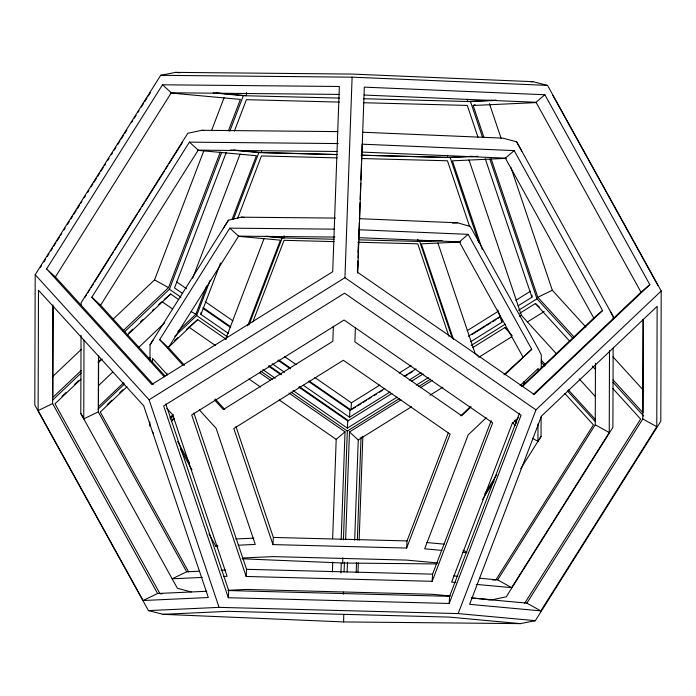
<?xml version="1.0" encoding="UTF-8"?>
<svg xmlns="http://www.w3.org/2000/svg" width="696" height="696" viewBox="0 0 696 696"><rect width="100%" height="100%" fill="white"/><g stroke="black" fill="none" stroke-linecap="round" stroke-linejoin="round"><path stroke-width="1.04" d="M35.2 274.694L34.8 405.002L148.431 610.601L163.029 614.316L343.58 621.919L520.417 623.625L535.328 620.675L660.8 421.306L661.2 290.998L547.569 85.399L532.971 81.684L352.42 74.081L175.583 72.375L160.672 75.325L35.2 274.694L149.083 399.765L219.066 607.364L458.177 613.594L535.328 620.675L533.162 620.658M38.115 410.596L38.48 290.223L143.68 405.759L208.321 597.525L143.08 600.518L38.115 410.596L52.626 403.584L52.931 304.9M53.122 306.327L52.844 397.416L81.18 370.533M191.183 591.957L177.384 588.259L80.797 413.502L81.041 335.315M81.127 304.909L81.136 302.743L187.79 133.267L201.901 130.3L337.769 131.605M98.458 355.778L98.284 411.858L83.764 418.87L84.007 340.153M98.623 355.978L98.467 406.664L123.61 382.809M149.797 426.248L149.805 421.898M149.997 361.094L150.04 344.798L228.462 220.197L241.364 217.178L335.42 218.083M152.459 362.773L152.476 358.423L167.11 374.491M166.918 375.327L166.918 373.152M524.114 384.627L524.123 381.365M524.236 384.157L524.245 381.982M532.353 438.219L537.947 441.316L538.008 423.925M538.165 371.725L538.173 368.462L520.077 385.636M520.704 468.73L541.044 436.435L541.105 416.887M541.253 368.019L541.297 354.995L538.835 349.957L470.27 226.487L457.672 222.816L359.214 218.666M479.431 578.211L497.649 579.89L595.254 424.795L595.445 363.329M595.593 368.923L595.611 364.608M476.273 584.396L511.638 587.642L609.244 432.555L609.496 350.601M613.141 348.087L612.898 427.353L506.244 596.829L492.142 599.795L471.775 597.925M613.228 318.768L613.237 316.593L516.649 141.836L502.851 138.13L362.755 132.24M471.81 598.064L526.872 603.119L642.782 418.949L643.087 319.186M643.287 319.525L643 412.789L613.054 379.894M656.772 426.709L657.137 306.336L541.462 416.112L469.6 604.337L540.862 610.879L656.772 426.709L642.782 418.949M246.497 92.533L246.41 95.674L216.178 92.89M337.168 154.529L261.47 152.563L261.522 150.466M284.107 235.796L284.055 237.893L266.803 236.309M242.069 558.784L342.693 563.02L342.832 557.792M343.337 594.175L343.389 592.078M343.58 621.919L343.772 614.594M417.8 239.276L417.739 241.373L438.019 240.442M362.042 155.182L447.467 157.4L447.528 155.312M467.338 99.328L467.286 101.425L496.17 100.102M333.367 326.198L332.827 341.292L223.32 409.544L214.542 399.895M332.644 538.547L336.194 439.376L345.025 431.833L288.953 393.049M332.392 571.825L332.74 562.081M149.083 399.765L344.938 277.687L352.106 77.169L547.569 85.399M341.171 539.635L345.025 431.833M340.91 572.956L341.257 563.212M343.415 539.878L347.304 431.05L399.487 398.521M344.085 571.955L344.433 562.203M345.616 539.748L349.47 431.955L401 399.835M355.395 327.851L354.89 341.866L461.7 415.747L471.14 406.795M357.396 271.797L357.788 261.017M358.092 252.387L358.475 241.608M358.788 232.986L358.901 229.75L468.182 234.352L531.718 349.305L504.965 374.692M357.544 273.084L357.962 261.165M358.083 257.92L358.666 241.669M358.779 238.424L359.362 222.172M359.475 218.927L360.058 202.675M360.171 199.43L360.754 183.179M360.867 179.933L361.45 163.682M361.563 160.428L362.146 144.185L514.187 150.588L602.588 310.52L522.452 386.567M347.139 572.034L347.487 562.29M354.673 540.2L358.257 439.95L349.47 431.955M356.195 572.451L356.543 562.699M357.361 539.957L361.033 437.053M357.97 572.686L358.318 562.933M359.136 540.192L362.851 436.201M228.523 333.514L200.944 314.435L201.057 312.391M228.314 597.725L163.664 405.951L344.59 293.181L521.052 415.26L449.19 603.476L228.314 597.725L228.723 590.573L165.805 403.924M246.166 576.471L191.722 414.973L344.076 320.012L492.681 422.811L432.164 581.308L246.166 576.471L246.575 569.319L193.871 412.972M272.936 544.585L233.812 428.519L343.319 360.258L450.121 434.147L406.629 548.065L272.936 544.585L273.354 537.434L235.953 426.5M293.06 390.569L347.356 428.127L347.774 420.976L391.944 393.44M303.273 385.219L349.54 417.235L349.957 410.083L384.827 388.342M379.877 385.071L351.41 402.819L351.001 409.97L309.111 380.99M406.629 548.065L407.038 540.923L448.224 433.043M432.164 581.308L432.573 574.165L491.167 420.715M449.19 603.476L449.599 596.324L519.529 413.163M470.696 341.719L501.894 322.265L502.016 320.23M518.146 305.788L531.918 297.201L532.04 295.156M112.83 319.464L154.538 279.888L203.989 150.362M211.723 130.117L224.086 97.736M122.888 330.957L168.528 287.639L220.301 152.041M228.41 130.796L240.39 99.424L170.207 92.977M124.523 331.87L169.424 289.258L221.667 152.441M229.793 131.161L243.33 95.691L339.526 98.093M226.304 152.294L174.531 287.892L182.552 293.442M234.421 131.048L246.401 99.676L339.509 102.103M192.688 278.191L240.094 154.025M177.811 331.366L195.881 314.218L206.677 285.952M232.116 219.318L256.398 155.721L197.455 150.31M174.722 336.377L196.637 315.575L210.166 280.14M233.36 219.397L258.877 152.572L337.134 154.608M200.944 314.435L220.597 262.949M237.562 218.527L261.461 155.93L337.16 157.905M225.617 339.274L264.115 238.458M247.689 325.858L280.41 240.163L238.354 236.301M249.029 324.762L282.193 237.901L334.158 239.259M252.865 321.978L284.046 240.32L334.045 241.616M458.177 613.594L535.972 409.84L661.2 290.998M223.285 228.445L228.462 220.197M40.385 267.455L41.534 265.628M43.839 261.957L45.571 259.216M47.302 256.467L49.033 253.718M50.764 250.969L52.496 248.22M53.644 246.384L55.95 242.721M57.107 240.886L59.412 237.223M60.569 235.387L61.718 233.56M64.023 229.889L65.18 228.062M67.486 224.39L69.217 221.641M70.948 218.901L72.671 216.151M73.828 214.316L76.134 210.653M77.291 208.817L79.596 205.155M80.745 203.319L81.902 201.483M84.207 197.821L85.364 195.994M87.67 192.322L88.818 190.495M91.132 186.824L92.855 184.075M94.012 182.248L96.318 178.576M97.475 176.749L99.78 173.087M100.929 171.251L103.234 167.588M104.391 165.752L105.548 163.917M107.854 160.254L109.002 158.418M111.308 154.756L112.465 152.929M114.196 150.179L115.927 147.43M117.65 144.681L119.964 141.01M121.113 139.183L123.418 135.511M124.575 133.684L126.881 130.022M131.492 122.687L132.649 120.852M134.38 118.103L136.111 115.353M137.834 112.613L138.991 110.777M141.297 107.114L143.602 103.443M144.759 101.616L147.065 97.945M148.213 96.118L150.527 92.455M46.606 268.952L162.507 84.782L339.344 86.487L332.723 271.71L151.798 384.479L46.606 268.952L55.384 276.947L153.277 384.453M55.384 276.947L171.294 92.777L339.448 94.404M84.79 297.54L86.522 294.791M87.679 292.955L89.993 289.284M91.141 287.448L93.455 283.777M94.612 281.941L110.203 257.163M111.36 255.328L113.666 251.656M114.823 249.82L117.137 246.149M118.285 244.313L137.347 214.029M138.504 212.193L140.809 208.522M141.967 206.686L144.281 203.014M145.438 201.179L164.491 170.903M165.648 169.067L167.962 165.396M169.111 163.56L182.395 142.454M164.308 376.814L91.82 297.218L189.425 142.132L338.343 143.567M165.03 375.97L100.607 305.213L198.212 150.127L337.342 151.467M183.074 365.339L159.654 339.622L229.802 228.149L334.672 229.158M184.536 365.296L168.432 347.617L238.589 236.144L334.811 237.066M484.694 493.925L496.77 474.742M482.563 499.345L494.064 481.075M524.706 603.223L640.616 419.053L612.854 388.568M150.04 344.798L153.137 339.918M537.947 441.316L541.044 436.435M52.235 376.962L81.354 349.34M52.826 399.913L81.188 372.995M61.909 396.398L65.842 392.666M74.498 384.453L78.431 380.721M98.101 362.05L100.468 359.806M128.795 332.923L132.727 329.191M140.601 321.726L142.958 319.481M152.407 310.52L153.973 309.024M158.697 304.543L161.063 302.308M80.971 379.155L55.001 403.802L159.967 593.723L162.133 593.818M98.284 362.729L102.216 358.997M127.394 335.098L170.677 294.025L178.698 299.576M98.623 385.488L112.761 372.064M138.687 347.469L164.613 322.866M148.744 358.953L150.319 357.457M98.023 409.161L124.636 383.914M107.158 404.663L111.873 400.191M119.729 392.735L122.87 389.751M174.722 340.553L177.863 337.569M186.502 329.365L197.69 319.595L226.165 339.291M126.985 386.689L100.276 412.041L188.677 571.973M167.84 347.922L197.69 319.595M170.041 417.539L173.191 414.555M170.146 418.94L173.278 415.964M171.956 419.984L173.53 418.487M171.346 421.402L174.496 418.418M460.735 415.825L470.174 406.864M504.008 374.761L531.718 349.305M486.252 417.739L468.156 434.904L424.664 548.831L441.916 550.414M521.478 386.645L593.758 318.055L602.588 310.52M533.188 394.51L640.999 292.198L649.829 284.664L544.864 94.743L364.312 87.139L357.692 272.362L534.154 394.441L649.829 284.664M518.424 417.67L512.143 423.629L451.626 582.134L455.906 582.526M164.256 299.506L170.677 294.025M364.13 95.039L536.033 102.277L544.864 94.743M362.007 152.085L505.357 158.123L514.187 150.588M358.727 237.658L459.351 241.886L468.182 234.352M399.165 373.056L411.11 365.609M467.129 330.696L498.353 311.234M515.806 300.35L530.5 291.198M404.106 376.327L416.034 368.889M468.347 336.281L500.476 316.262M351.915 409.396L355.586 407.108M357.431 405.959L361.102 403.671M362.938 402.532L366.609 400.235M368.445 399.095L371.203 397.381M373.961 395.659L376.71 393.945M379.468 392.222L382.226 390.508M405.185 376.197L407.934 374.483M409.779 373.334L412.528 371.62M472.227 334.411L485.086 326.398M486.922 325.25L490.593 322.961M492.429 321.813L496.1 319.525M497.945 318.385L499.78 317.237M518.546 310.312L536.973 298.828L489.88 159.123M349.54 417.235L389.925 392.065M409.196 380.051L421.132 372.612M519.799 313.252L535.415 303.526L539.409 307.154M411.266 381.399L423.229 373.943M471.131 345.468L505.226 324.214M472.715 347.617L504.844 327.59L508.037 330.496M347.356 428.127L397.051 397.155M416.373 385.106L428.336 377.65M418.722 386.532L430.624 379.12M420.332 387.785L432.294 380.329M527.664 321.822L544.202 311.521M478.744 357.326L511.786 336.733M358.257 439.95L411.632 406.681M430.032 395.206L442.917 387.176M483.877 137.277L473.158 105.487L475.098 104.548M491.132 158.81L537.808 297.262L552.32 290.241L585.928 327.146M519.433 316.236L521.365 315.305L556.513 353.899M208.957 533.875L215.786 546.23L217.718 545.29M199.604 571.198L186.676 571.79L172.164 578.802L202.327 577.419M143.08 600.518L157.592 593.505L206.799 591.252M530.831 81.78L532.971 81.684M363.347 98.719L470.487 101.599L495.378 100.459M473.158 105.487L536.268 102.59M447.467 157.4L472.245 156.269M361.041 155.234L450.164 157.557L477.882 156.287M506.279 158.357L452.417 160.828L482.232 249.281M452.339 223.059L457.672 222.816M359.049 239.842L419.679 241.486L442.125 240.451M460.787 242.025L421.298 243.835L453.496 339.361M235.631 538.965L253.779 538.138M215.786 546.23L217.918 546.134M238.197 545.203L255.275 544.42L216.143 428.345L199.308 409.857M243.017 557.983L272.902 556.609L406.586 560.097L437.862 562.968M221.154 570.207L225.46 570.007M223.877 576.436L227.105 576.288L172.669 414.79L166.805 408.361M227.81 590.278L246.123 589.442L432.12 594.288L450.347 595.959M148.431 610.601L219.066 607.364M163.029 614.316L228.271 611.332L449.146 617.082L520.417 623.625M352.106 77.169L160.672 75.325L162.821 75.516M342.693 563.02L436.749 563.934M492.559 579.942L495.822 579.968L593.427 424.882L564.874 393.518M487.792 599.752L489.967 599.778M363.329 102.721L467.277 105.427L477.995 137.216M362.024 158.549L447.458 160.776L469.652 226.609M357.953 242.243L417.739 243.8L448.903 336.246M273.354 537.434L407.038 540.923M246.575 569.319L432.573 574.165M228.723 590.573L449.599 596.324M175.583 72.375L179.907 72.767M213.15 92.916L243.33 95.691M201.901 130.3L204.041 130.491M233.604 149.997L261.47 152.563M230.724 149.988L258.877 152.572M241.364 217.178L244.6 217.474M264.88 236.309L282.193 237.901M426.848 542.558L444.109 544.142M462.405 552.293L466.72 552.694M453.714 575.853L457.994 576.245M595.254 424.795L609.244 432.555M154.538 279.888L168.528 287.639M191.217 311.634L195.881 314.218M463.136 550.205L466.868 552.276M497.649 579.89L511.638 587.642M526.872 603.119L540.862 610.879M344.938 277.687L535.972 409.84M176.732 281.976L186.537 288.762M205.25 301.707L232.873 320.821M284.568 356.578L296.157 364.591M314.87 377.545L351.41 402.819M203.058 307.623L230.68 326.737M278.809 360.032L290.397 368.045M203.136 308.511L230.715 327.599M277.878 360.224L290.336 368.837M309.024 381.765L349.957 410.083M169.424 289.258L181.047 297.296M272.127 363.677L284.586 372.299M196.637 315.575L227.026 336.594M269.03 365.661L281.541 374.309M299.419 386.68L348.574 420.68M268.552 366.174L281.019 374.796M298.819 387.106L347.774 420.976M262.801 369.628L275.259 378.25M161.846 301.559L172.538 308.963M260.678 371.125L272.284 379.155M291.041 392.126L347.304 431.05M259.573 372.725L270.257 380.112M188.86 327.129L215.56 345.599M248.968 379.033L260.539 387.037M279.226 399.965L336.194 439.376M162.507 84.782L171.294 92.777M189.425 142.132L198.212 150.127M229.802 228.149L238.589 236.144M159.654 339.622L168.432 347.617M91.82 297.218L100.607 305.213M612.958 356.83L643.635 390.526M537.808 297.262L574.331 337.369M536.973 298.828L572.791 338.16M612.993 382.313L643.696 416.034M535.415 303.526L569.746 341.231M592.4 366.096L595.315 369.306M579.202 378.824L595.315 396.511M541.262 360.11L545.655 364.93M568.354 389.856L595.445 419.601M541.14 362.059L544.777 366.061M567.37 390.874L595.071 421.289M504.844 327.59L512.16 335.629M477.865 356.108L474.942 352.889L437.888 242.982M515.318 420.184L516.78 421.793M514.492 420.784L516.676 423.177M512.404 422.368L515.327 425.587M215.273 399.052L224.791 409.5M610.27 311.225L613.237 316.593M80.797 413.502L83.764 418.87M552.92 95.483L657.885 285.404M536.033 102.277L640.999 292.198M516.649 141.836L521.87 151.293M505.357 158.123L593.758 318.055M459.351 241.886L522.887 356.848M177.654 441.49L189.73 463.345M180.412 448.963L191.965 469.861M152.25 431.276L153.303 433.173M98.284 411.858L186.676 571.79M52.626 403.584L157.592 593.505M489.401 103.6L501.155 138.469M510.838 167.179L552.32 290.241M470.487 101.599L482.606 137.556M485.251 158.758L531.918 297.201M469.008 159.984L521.365 315.305M450.164 157.557L478.848 242.643M497.736 309.929L501.894 322.265M419.679 241.486L452.287 338.212"/></g></svg>
